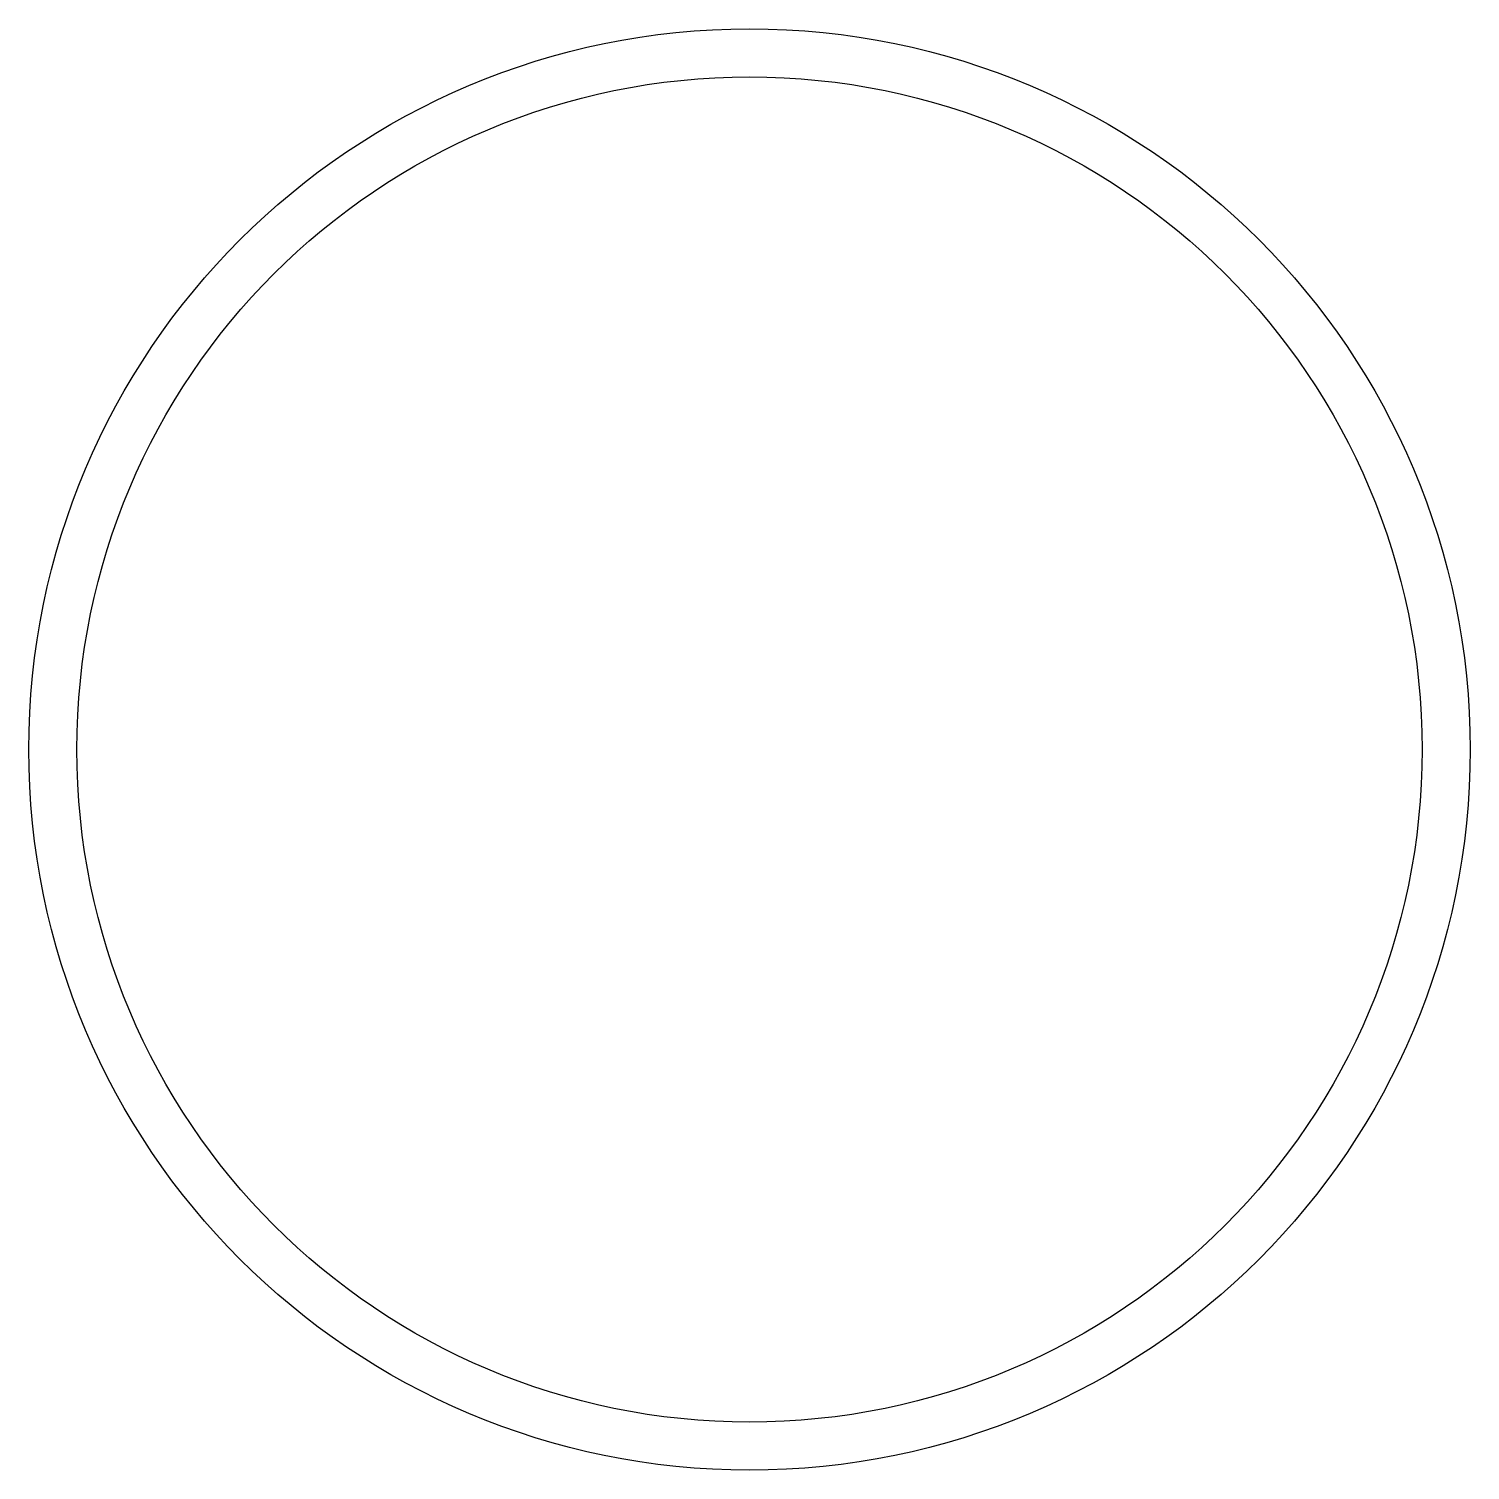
# Model space of a CAD drawing. Extents: x 126.1 to 186.1, y 174.8 to 234.8.
import ezdxf

# ---------------------------------------------------------------- set-up
doc = ezdxf.new("R2010")
doc.units = 0
doc.header["$LTSCALE"] = 15
doc.layers.get('0').update_dxf_attribs({"linetype": 'CONTINUOUS'})

msp = doc.modelspace()

# ---------------------------------------------------------------- linework, layer by layer
at = {"color": 0, "linetype": 'BYBLOCK', "ltscale": 0.05}
for radius in [30, 28]:
    msp.add_circle((156.105, 204.842), radius, dxfattribs=at)

doc.saveas('drawing.dxf')
